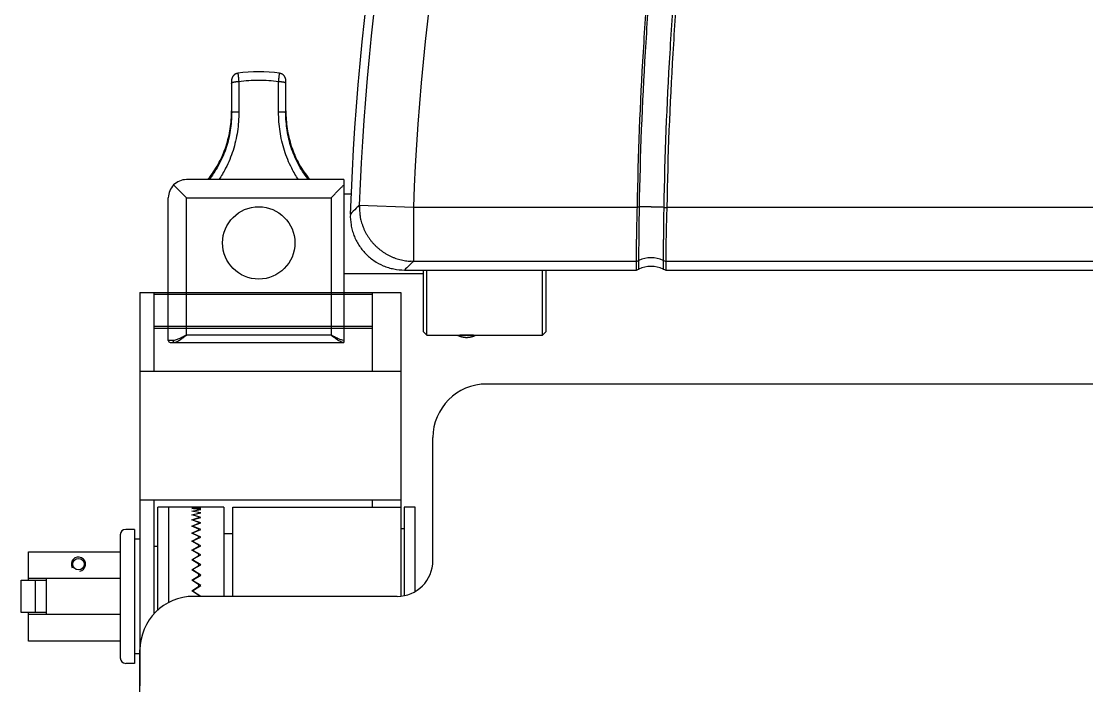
# Model space of a CAD drawing. Extents: x 3485972 to 3601240, y -625657 to -591207.
# Drawn here: x 3498584.4 to 3498978, y -607924.5 to -607679.1 of the extents above; entities that cross this region are included whole.
import ezdxf

# ---------------------------------------------------------------- set-up
doc = ezdxf.new("R2010")
doc.units = 0
doc.header["$LTSCALE"] = 6
doc.header["$MEASUREMENT"] = 0
doc.layers.add('medical equipment', color=171, linetype='CONTINUOUS', lineweight=25)

msp = doc.modelspace()

# ---------------------------------------------------------------- linework, layer by layer
at = {"layer": 'medical equipment'}
for p, q in [((3498664.37, -607698.28), (3498664.25, -607698.3)), ((3498662.08, -607700.92), (3498662.08, -607702)), ((3498662.08, -607702), (3498662.08, -607701.97)), ((3498662.08, -607702), (3498662.08, -607712.8)), ((3498664.75, -607701.45), (3498664.75, -607712.59)), ((3498679.44, -607712.59), (3498679.44, -607701.45)), ((3498682.11, -607700.92), (3498682.11, -607700.81)), ((3498682.11, -607702), (3498682.11, -607700.92)), ((3498682.11, -607702), (3498682.11, -607701.97)), ((3498682.11, -607712.8), (3498682.11, -607702)), ((3498662.08, -607712.8), (3498662.08, -607712.79)), ((3498682.11, -607712.8), (3498682.11, -607712.79)), ((3498703.49, -607737.56), (3498645.38, -607737.56)), ((3498703.49, -607737.56), (3498703.49, -607739.56)), ((3498703.49, -607739.56), (3498703.49, -607796.98)), ((3498706.22, -607742.9), (3498703.49, -607742.9)), ((3498638.7, -607797), (3498638.7, -607744.24)), ((3498645.38, -607744.24), (3498698.81, -607744.24)), ((3498645.38, -607795), (3498645.38, -607744.24)), ((3498698.81, -607744.24), (3498698.81, -607795)), ((3498709.27, -607747), (3498729.27, -607747.74)), ((3498729.27, -607747.74), (3498812.02, -607747.74)), ((3498729.27, -607747.74), (3498729.27, -607767.75)), ((3498812.02, -607747.74), (3498812.02, -607747.65)), ((3498812.78, -607747.64), (3498812.76, -607747.64)), ((3498821.75, -607747.8), (3498821.47, -607747.79)), ((3498822.89, -607747.84), (3498822.85, -607747.84)), ((3498822.89, -607747.74), (3499131.78, -607747.74)), ((3498822.89, -607747.74), (3498822.89, -607747.84)), ((3498725.95, -607770.95), (3498811.65, -607770.95)), ((3498729.27, -607767.75), (3498728.3, -607767.72)), ((3498811.65, -607767.75), (3498729.27, -607767.75)), ((3498732.88, -607770.95), (3498732.88, -607793.66)), ((3498734.21, -607795), (3498734.21, -607770.95)), ((3498776.96, -607795), (3498776.96, -607770.95)), ((3498778.3, -607793.66), (3498778.3, -607770.95)), ((3498822.48, -607770.95), (3499132.19, -607770.95)), ((3499132.18, -607767.75), (3498822.49, -607767.75)), ((3498703.49, -607772.29), (3498732.88, -607772.29)), ((3498628.22, -607779.3), (3498628.22, -607924.5)), ((3498628.22, -607779.3), (3498724.58, -607779.3)), ((3498633.5, -607808.34), (3498633.5, -607779.3)), ((3498714.02, -607779.96), (3498633.5, -607779.96)), ((3498714.02, -607779.3), (3498714.02, -607808.34)), ((3498724.58, -607779.3), (3498724.58, -607891.43)), ((3498714.02, -607791.84), (3498633.5, -607791.84)), ((3498714.02, -607792.5), (3498633.5, -607792.5)), ((3498732.88, -607793.66), (3498734.21, -607795)), ((3498776.96, -607795), (3498778.3, -607793.66)), ((3498640.4, -607797), (3498638.7, -607797)), ((3498639.37, -607797.67), (3498640.9, -607797.67)), ((3498640.4, -607797), (3498640.4, -607797.04)), ((3498640.9, -607797.67), (3498703.29, -607797.67)), ((3498698.81, -607795), (3498645.38, -607795)), ((3498703.29, -607797.67), (3498703.49, -607797.67)), ((3498703.49, -607797.62), (3498703.48, -607797.62)), ((3498703.49, -607796.98), (3498703.49, -607797.62)), ((3498703.49, -607797.62), (3498703.49, -607797.67)), ((3498734.21, -607795), (3498745.57, -607795)), ((3498745.57, -607795.03), (3498748.91, -607795.03)), ((3498745.57, -607795.03), (3498745.67, -607795.08)), ((3498748.91, -607795.03), (3498752.25, -607795.03)), ((3498748.91, -607795.83), (3498749.02, -607795.83)), ((3498752.25, -607795), (3498776.96, -607795)), ((3498628.22, -607808.34), (3498724.58, -607808.34)), ((3499199.78, -607813.07), (3498756.26, -607813.07)), ((3498736.46, -607878.3), (3498736.46, -607832.87)), ((3498628.22, -607855.86), (3498724.58, -607855.86)), ((3498633.5, -607897.84), (3498633.5, -607855.86)), ((3498714.02, -607855.86), (3498714.02, -607858.5)), ((3498634.82, -607896.54), (3498634.82, -607858.5)), ((3498638.78, -607858.5), (3498634.82, -607858.5)), ((3498650, -607858.5), (3498638.78, -607858.5)), ((3498638.78, -607858.5), (3498638.78, -607893.79)), ((3498638.78, -607858.5), (3498638.78, -607893.79)), ((3498647.36, -607858.56), (3498650, -607858.5)), ((3498650, -607858.71), (3498647.36, -607858.56)), ((3498647.36, -607859.04), (3498650, -607858.77)), ((3498650, -607859.4), (3498647.36, -607859.04)), ((3498647.36, -607859.99), (3498650, -607859.52)), ((3498650, -607860.55), (3498647.36, -607859.99)), ((3498647.36, -607861.41), (3498650, -607860.74)), ((3498650, -607862.16), (3498647.36, -607861.41)), ((3498659.24, -607858.5), (3498648.02, -607858.5)), ((3498648.06, -607858.55), (3498650.7, -607858.51)), ((3498648.06, -607858.59), (3498648.06, -607858.55)), ((3498650.7, -607858.79), (3498648.06, -607858.59)), ((3498648.06, -607858.99), (3498650.7, -607858.79)), ((3498648.06, -607859.11), (3498648.06, -607858.99)), ((3498650.7, -607859.45), (3498648.06, -607859.11)), ((3498648.06, -607859.9), (3498650.7, -607859.45)), ((3498648.06, -607860.1), (3498648.06, -607859.9)), ((3498650.7, -607860.69), (3498648.06, -607860.1)), ((3498648.06, -607861.28), (3498650.7, -607860.69)), ((3498648.06, -607861.55), (3498648.06, -607861.28)), ((3498650.7, -607862.32), (3498648.06, -607861.55)), ((3498650, -607858.77), (3498650, -607858.71)), ((3498650, -607858.77), (3498650, -607858.71)), ((3498650, -607859.52), (3498650, -607859.4)), ((3498650, -607859.52), (3498650, -607859.4)), ((3498650, -607860.74), (3498650, -607860.55)), ((3498650, -607860.74), (3498650, -607860.55)), ((3498659.24, -607858.5), (3498659.24, -607891.5)), ((3498662.54, -607891.5), (3498662.54, -607858.5)), ((3498662.54, -607858.5), (3498724.58, -607858.5)), ((3498725.9, -607858.5), (3498725.9, -607891.23)), ((3498729.86, -607858.5), (3498725.9, -607858.5)), ((3498729.86, -607889.73), (3498729.86, -607858.5)), ((3498647.36, -607863.26), (3498650, -607862.4)), ((3498650, -607864.19), (3498647.36, -607863.26)), ((3498647.36, -607865.52), (3498650, -607864.49)), ((3498650, -607866.62), (3498647.36, -607865.52)), ((3498648.05, -607865.32), (3498650.7, -607864.38)), ((3498648.05, -607865.73), (3498648.05, -607865.32)), ((3498648.06, -607863.09), (3498650.7, -607862.32)), ((3498648.06, -607863.43), (3498648.06, -607863.09)), ((3498650.7, -607864.38), (3498648.06, -607863.43)), ((3498650, -607862.4), (3498650, -607862.16)), ((3498650, -607862.4), (3498650, -607862.16)), ((3498650, -607864.49), (3498650, -607864.19)), ((3498650, -607864.49), (3498650, -607864.19)), ((3498620.96, -607868.73), (3498620.96, -607914.27)), ((3498626.24, -607866.75), (3498622.94, -607866.75)), ((3498626.24, -607866.75), (3498626.24, -607916.25)), ((3498647.36, -607868.16), (3498650, -607866.97)), ((3498650, -607869.42), (3498647.36, -607868.16)), ((3498650.69, -607866.84), (3498648.05, -607865.73)), ((3498648.05, -607867.94), (3498650.69, -607866.84)), ((3498648.05, -607868.4), (3498648.05, -607867.94)), ((3498650.69, -607869.65), (3498648.05, -607868.4)), ((3498650, -607866.97), (3498650, -607866.62)), ((3498650, -607866.97), (3498650, -607866.62)), ((3498650, -607869.81), (3498650, -607869.42)), ((3498650, -607869.81), (3498650, -607869.42)), ((3498662.54, -607868.4), (3498659.24, -607868.4)), ((3498724.58, -607866.42), (3498725.9, -607866.42)), ((3498626.24, -607870.38), (3498626.24, -607912.62)), ((3498628.22, -607870.38), (3498626.24, -607870.38)), ((3498633.5, -607873.02), (3498634.82, -607873.02)), ((3498647.36, -607871.15), (3498650, -607869.81)), ((3498650, -607872.54), (3498647.36, -607871.15)), ((3498647.36, -607874.43), (3498650, -607872.97)), ((3498648.04, -607874.15), (3498650.68, -607872.78)), ((3498648.05, -607870.89), (3498650.69, -607869.65)), ((3498648.05, -607871.41), (3498648.05, -607870.89)), ((3498650.68, -607872.78), (3498648.05, -607871.41)), ((3498650, -607872.97), (3498650, -607872.54)), ((3498650, -607872.97), (3498650, -607872.54)), ((3498587.02, -607885.56), (3498587.02, -607875)), ((3498587.02, -607875), (3498620.96, -607875)), ((3498650, -607875.93), (3498647.36, -607874.43)), ((3498647.36, -607877.95), (3498650, -607876.4)), ((3498648.04, -607874.71), (3498648.04, -607874.15)), ((3498650.68, -607876.19), (3498648.04, -607874.71)), ((3498648.04, -607877.66), (3498650.68, -607876.19)), ((3498650, -607876.4), (3498650, -607875.93)), ((3498650, -607876.4), (3498650, -607875.93)), ((3498650, -607879.55), (3498647.36, -607877.95)), ((3498647.36, -607881.68), (3498650, -607880.04)), ((3498648.03, -607881.37), (3498650.68, -607879.82)), ((3498648.03, -607882), (3498648.03, -607881.37)), ((3498648.04, -607878.26), (3498648.04, -607877.66)), ((3498650.68, -607879.82), (3498648.04, -607878.26)), ((3498650, -607880.04), (3498650, -607879.55)), ((3498650, -607880.04), (3498650, -607879.55)), ((3498620.96, -607884.9), (3498587.02, -607884.9)), ((3498593.62, -607884.9), (3498593.62, -607898.1)), ((3498650, -607883.34), (3498647.36, -607881.68)), ((3498647.36, -607885.55), (3498650, -607883.86)), ((3498650.67, -607883.62), (3498648.03, -607882)), ((3498648.03, -607885.23), (3498650.67, -607883.62)), ((3498648.03, -607885.88), (3498648.03, -607885.23)), ((3498650, -607883.86), (3498650, -607883.34)), ((3498650, -607883.86), (3498650, -607883.34)), ((3498584.38, -607897.44), (3498584.38, -607885.56)), ((3498584.38, -607885.56), (3498593.62, -607885.56)), ((3498589.66, -607897.44), (3498589.66, -607885.56)), ((3498650, -607887.26), (3498647.36, -607885.55)), ((3498647.36, -607889.51), (3498650, -607887.78)), ((3498648.02, -607889.18), (3498650.67, -607887.53)), ((3498648.02, -607889.84), (3498648.02, -607889.18)), ((3498650.67, -607887.53), (3498648.03, -607885.88)), ((3498650, -607887.78), (3498650, -607887.26)), ((3498650, -607887.78), (3498650, -607887.26)), ((3498650, -607891.23), (3498647.36, -607889.51)), ((3498650.66, -607891.51), (3498648.02, -607889.84)), ((3498723.26, -607891.5), (3498648.02, -607891.5)), ((3498650, -607891.5), (3498650, -607891.23)), ((3498593.62, -607897.44), (3498584.38, -607897.44)), ((3498587.02, -607908), (3498587.02, -607897.44)), ((3498587.02, -607898.1), (3498620.96, -607898.1)), ((3498620.96, -607908), (3498587.02, -607908)), ((3498626.24, -607912.62), (3498628.22, -607912.62)), ((3498628.22, -608234.7), (3498628.22, -607911.3)), ((3498626.24, -607916.25), (3498622.94, -607916.25))]:
    msp.add_line(p, q, dxfattribs=at)
for centre, radius in [((3498672.1, -607760.94), 13.36), ((3498605.5, -607879.62), 2.14)]:
    msp.add_circle(centre, radius, dxfattribs=at)
for centre, radius, start, end in [((3499640.52, -607781.32), 935.09, 162.48462, 178.09787), ((3499640.52, -607781.32), 931.88, 162.48462, 177.88966), ((3499640.52, -607781.32), 911.87, 162.48462, 177.88966), ((3498664.43, -607700.81), 2.34, 167.5757, 170.9775), ((3498667.84, -607701.87), 5.9, 163.6202, 164.7023), ((3498664.82, -607700.97), 2.76, 161.2076, 163.7761), ((3498664.41, -607700.78), 2.3, 159.0748, 162.3573), ((3498664.71, -607700.9), 2.63, 156.1377, 158.9766), ((3498664.88, -607700.99), 2.82, 153.2107, 155.8394), ((3498664.76, -607700.93), 2.68, 150.3766, 153.1762), ((3498664.72, -607700.9), 2.63, 147.6712, 150.545), ((3498664.75, -607700.93), 2.68, 144.7611, 147.5968), ((3498664.77, -607700.94), 2.7, 141.9588, 144.7778), ((3498664.76, -607700.93), 2.69, 139.0549, 141.8878), ((3498664.76, -607700.93), 2.68, 136.2718, 139.1075), ((3498664.76, -607700.94), 2.69, 133.3678, 136.1909), ((3498664.77, -607700.94), 2.7, 130.5871, 133.4008), ((3498664.77, -607700.95), 2.7, 127.703, 130.5004), ((3498664.77, -607700.95), 2.7, 124.9475, 127.7328), ((3498664.77, -607700.95), 2.71, 122.0948, 124.8557), ((3498664.77, -607700.95), 2.71, 119.3741, 122.1162), ((3498664.77, -607700.97), 2.72, 116.5673, 119.2741), ((3498664.77, -607700.96), 2.71, 113.8948, 116.5842), ((3498664.76, -607700.96), 2.71, 111.1403, 113.8035), ((3498664.77, -607700.97), 2.72, 108.5258, 111.147), ((3498664.78, -607701.03), 2.78, 105.8544, 108.3871), ((3498664.76, -607700.96), 2.71, 103.3019, 105.867), ((3498664.73, -607700.81), 2.55, 100.6473, 103.3244), ((3498678.81, -607703.53), 5.35, 76.1378, 79.0448), ((3498679.66, -607700.39), 2.1, 72.6493, 78.3676), ((3498679.6, -607700.63), 2.34, 69.4193, 72.8208), ((3498678.07, -607703.85), 5.9, 65.4653, 66.5473), ((3498679.38, -607700.99), 2.76, 63.0521, 65.6205), ((3498679.63, -607700.61), 2.3, 60.9192, 64.2015), ((3498679.47, -607700.89), 2.63, 57.9826, 60.8215), ((3498679.35, -607701.05), 2.82, 55.0559, 57.6845), ((3498679.43, -607700.93), 2.68, 52.2211, 55.0207), ((3498679.47, -607700.9), 2.63, 49.5163, 52.3902), ((3498679.44, -607700.93), 2.68, 46.6062, 49.442), ((3498679.43, -607700.94), 2.7, 43.8042, 46.6234), ((3498679.43, -607700.93), 2.69, 40.8994, 43.7324), ((3498679.43, -607700.93), 2.68, 38.1168, 40.9527), ((3498679.43, -607700.94), 2.69, 35.2121, 38.0355), ((3498679.42, -607700.94), 2.7, 32.4318, 35.2457), ((3498679.42, -607700.94), 2.7, 29.5471, 32.3448), ((3498679.42, -607700.94), 2.7, 26.7913, 29.577), ((3498679.41, -607700.94), 2.71, 23.9377, 26.699), ((3498679.41, -607700.94), 2.71, 21.2174, 23.9599), ((3498679.4, -607700.94), 2.72, 18.4101, 21.1173), ((3498679.41, -607700.94), 2.71, 15.737, 18.4269), ((3498679.41, -607700.93), 2.71, 12.9821, 15.6457), ((3498679.4, -607700.93), 2.72, 10.3675, 12.9891), ((3498667.42, -607701.18), 5.35, 174.2947, 177.2021), ((3498662.19, -607702), 0.114, 153.4593, 167.575), ((3498662.22, -607702.01), 0.148, 143.1565, 155.2867), ((3498664.19, -607700.78), 2.1, 170.8057, 176.5246), ((3498662.27, -607702.04), 0.202, 135.1115, 145.1369), ((3498662.33, -607702.08), 0.274, 128.0931, 136.5528), ((3498662.41, -607702.17), 0.389, 122.9507, 129.7263), ((3498662.5, -607702.29), 0.55, 118.6101, 124.0588), ((3498662.62, -607702.48), 0.768, 115.2388, 119.6083), ((3498662.74, -607702.72), 1.04, 112.2417, 115.8571), ((3498662.89, -607703.03), 1.38, 109.8462, 112.836), ((3498663.03, -607703.4), 1.78, 107.6707, 110.2085), ((3498663.19, -607703.86), 2.26, 105.8786, 108.0378), ((3498663.35, -607704.37), 2.8, 104.2162, 106.0956), ((3498663.52, -607704.96), 3.41, 102.811, 104.4533), ((3498663.67, -607705.6), 4.07, 101.4843, 102.9465), ((3498663.83, -607706.31), 4.8, 100.3477, 101.6505), ((3498663.97, -607707.06), 5.56, 99.2605, 100.4348), ((3498664.11, -607707.8), 6.31, 98.2885, 99.3639), ((3498664.21, -607708.48), 7, 97.3396, 98.3431), ((3498664.35, -607709.39), 7.92, 96.5512, 97.4576), ((3498664.49, -607710.58), 9.11, 95.7915, 96.5922), ((3498664.5, -607710.72), 9.26, 94.9424, 95.7561), ((3498664.46, -607710.26), 8.8, 94.0746, 94.9601), ((3498664.69, -607712.57), 11.12, 93.7275, 94.3914), ((3498665.53, -607725.22), 23.8, 93.4967, 93.779), ((3498664.59, -607711.72), 10.27, 92.0122, 92.8428), ((3498664.58, -607711.21), 9.76, 90.7589, 92.0845), ((3498665.02, -607726.9), 25.45, 90.6183, 91.2795), ((3498679.17, -607726.9), 25.45, 88.7214, 89.3826), ((3498679.61, -607711.21), 9.76, 87.916, 89.2415), ((3498679.6, -607711.72), 10.27, 87.158, 87.9884), ((3498678.66, -607725.23), 23.8, 86.2214, 86.5037), ((3498679.51, -607712.57), 11.12, 85.6097, 86.2735), ((3498679.73, -607710.26), 8.8, 85.0409, 85.9263), ((3498679.69, -607710.72), 9.26, 84.2446, 85.0582), ((3498679.7, -607710.58), 9.12, 83.4086, 84.2092), ((3498679.85, -607709.4), 7.93, 82.5439, 83.4502), ((3498679.98, -607708.49), 7.01, 81.6574, 82.6607), ((3498680.09, -607707.8), 6.31, 80.6379, 81.7133), ((3498680.22, -607707.07), 5.57, 79.5659, 80.7401), ((3498680.36, -607706.31), 4.8, 78.351, 79.6537), ((3498680.52, -607705.6), 4.07, 77.0554, 78.5175), ((3498680.68, -607704.96), 3.41, 75.5487, 77.1907), ((3498680.84, -607704.37), 2.8, 73.9059, 75.785), ((3498681, -607703.86), 2.26, 71.9641, 74.1231), ((3498681.16, -607703.4), 1.78, 69.7946, 72.332), ((3498681.31, -607703.03), 1.38, 67.1677, 70.1571), ((3498681.45, -607702.72), 1.04, 64.1459, 67.7608), ((3498681.57, -607702.48), 0.768, 60.3945, 64.7634), ((3498681.69, -607702.29), 0.55, 55.9469, 61.3948), ((3498681.79, -607702.17), 0.389, 50.28, 57.0547), ((3498681.86, -607702.08), 0.274, 43.4527, 51.9114), ((3498681.92, -607702.04), 0.202, 34.8687, 44.8934), ((3498679.34, -607700.94), 2.78, 7.6957, 10.2288), ((3498679.41, -607700.93), 2.71, 5.1418, 7.7074), ((3498681.97, -607702.01), 0.148, 24.7218, 36.8518), ((3498679.56, -607700.92), 2.55, 2.4878, 5.1654), ((3498682, -607702), 0.114, 12.4323, 26.5488), ((3498662.1, -607712.8), 0.0236, 120.2844, 154.3946), ((3498662.13, -607712.82), 0.0567, 113.1527, 132.4658), ((3498662.17, -607712.89), 0.137, 109.4681, 119.8993), ((3498662.23, -607713.02), 0.278, 106.002, 112.5471), ((3498662.32, -607713.25), 0.519, 103.6486, 107.8977), ((3498662.42, -607713.59), 0.879, 101.6632, 104.6529), ((3498662.54, -607714.09), 1.39, 100.1767, 102.3588), ((3498662.67, -607714.73), 2.05, 98.8761, 100.5717), ((3498662.82, -607715.57), 2.9, 97.8637, 99.2015), ((3498662.97, -607716.58), 3.92, 96.9571, 98.0558), ((3498663.13, -607717.81), 5.16, 96.2222, 97.1333), ((3498663.3, -607719.2), 6.56, 95.5495, 96.3277), ((3498663.47, -607720.8), 8.17, 94.985, 95.6546), ((3498663.63, -607722.52), 9.9, 94.4578, 95.0472), ((3498663.79, -607724.44), 11.83, 94.0082, 94.5283), ((3498663.95, -607726.48), 13.87, 93.5807, 94.0461), ((3498664.08, -607728.48), 15.87, 93.2002, 93.6238), ((3498664.19, -607730.34), 17.73, 92.8308, 93.224), ((3498664.33, -607732.78), 20.18, 92.5242, 92.8779), ((3498664.48, -607735.92), 23.32, 92.2297, 92.5411), ((3498664.49, -607736.38), 23.78, 91.902, 92.2176), ((3498664.46, -607735.28), 22.68, 91.5661, 91.9086), ((3498664.68, -607741.33), 28.74, 91.4333, 91.6896), ((3498665.53, -607774.19), 61.61, 91.3441, 91.453), ((3498664.59, -607739.22), 26.62, 90.7727, 91.0928), ((3498664.58, -607737.95), 25.36, 90.2912, 90.801), ((3498665.02, -607778.82), 66.22, 90.2374, 90.4915), ((3498679.17, -607778.82), 66.23, 89.5086, 89.7626), ((3498679.61, -607737.96), 25.36, 89.199, 89.7088), ((3498679.6, -607739.22), 26.62, 88.9073, 89.2273), ((3498678.67, -607774.2), 61.62, 88.5471, 88.656), ((3498679.51, -607741.33), 28.74, 88.3105, 88.5667), ((3498679.74, -607735.28), 22.69, 88.0915, 88.434), ((3498679.7, -607736.38), 23.78, 87.7826, 88.0981), ((3498679.72, -607735.92), 23.32, 87.459, 87.7704), ((3498679.86, -607732.78), 20.19, 87.1223, 87.4759), ((3498680, -607730.34), 17.73, 86.7762, 87.1694), ((3498680.11, -607728.48), 15.87, 86.3764, 86.7999), ((3498680.25, -607726.48), 13.87, 85.9542, 86.4195), ((3498680.4, -607724.44), 11.83, 85.472, 85.9921), ((3498680.56, -607722.52), 9.9, 84.9531, 85.5425), ((3498680.72, -607720.81), 8.17, 84.3458, 85.0154), ((3498680.89, -607719.2), 6.56, 83.6727, 84.4508), ((3498681.06, -607717.82), 5.17, 82.8673, 83.7782), ((3498681.22, -607716.58), 3.92, 81.9448, 83.0434), ((3498681.38, -607715.58), 2.9, 80.7994, 82.137), ((3498681.52, -607714.73), 2.05, 79.4295, 81.1248), ((3498681.65, -607714.09), 1.39, 77.6422, 79.824), ((3498681.77, -607713.59), 0.879, 75.349, 78.338), ((3498681.87, -607713.25), 0.52, 72.105, 76.353), ((3498681.96, -607713.02), 0.278, 67.457, 74.0003), ((3498682.02, -607712.89), 0.137, 60.1049, 70.5328), ((3498682.06, -607712.82), 0.0567, 47.5461, 66.8529), ((3498682.09, -607712.8), 0.0236, 25.616, 59.7214), ((3498645.38, -607744.24), 6.68, 134.9519, 180), ((3498645.38, -607744.24), 6.68, 90, 134.9519), ((3498749, -607746.22), 39.73, 181.1225, 184.3624), ((3498725.14, -607748.72), 15.77, 181.9203, 188.227), ((3498726.97, -607748.51), 17.61, 188.05, 191.8254), ((3498812.09, -607527.44), 220.21, 269.9819, 269.9973), ((3498812.1, -607665.97), 81.68, 269.9842, 270.0158), ((3498812.1, -607657.15), 90.49, 270.0144, 270.0329), ((3498811.89, -607458.3), 289.35, 270.0519, 270.0564), ((3498812.07, -607638.41), 109.23, 270.0547, 270.0678), ((3498812.11, -607659.75), 87.89, 270.0604, 270.0778), ((3498812.09, -607645.79), 101.86, 270.0784, 270.0929), ((3498812.07, -607637.52), 110.12, 270.0956, 270.1089), ((3498812.09, -607644.62), 103.02, 270.1066, 270.1209), ((3498812.09, -607647.66), 99.99, 270.1211, 270.1358), ((3498812.09, -607646.23), 101.42, 270.1366, 270.1511), ((3498812.09, -607646.03), 101.62, 270.1522, 270.1666), ((3498812.09, -607647.04), 100.61, 270.1644, 270.1789), ((3498812.09, -607647.76), 99.88, 270.1797, 270.1942), ((3498812.09, -607648.08), 99.57, 270.1952, 270.2098), ((3498812.09, -607648.53), 99.11, 270.2107, 270.2253), ((3498812.1, -607649.08), 98.56, 270.2233, 270.238), ((3498812.1, -607649.63), 98.01, 270.239, 270.2537), ((3498812.11, -607650.12), 97.53, 270.2517, 270.2664), ((3498812.1, -607650.59), 97.06, 270.2704, 270.2852), ((3498812.11, -607651.14), 96.5, 270.2803, 270.2951), ((3498812.11, -607651.68), 95.97, 270.2993, 270.3142), ((3498812.11, -607652.19), 95.46, 270.3122, 270.3271), ((3498812.11, -607652.71), 94.94, 270.3283, 270.3433), ((3498812.12, -607653.16), 94.49, 270.3413, 270.3564), ((3498812.12, -607653.81), 93.84, 270.3577, 270.3728), ((3498812.13, -607654.44), 93.21, 270.3738, 270.3889), ((3498814.43, -608082.4), 334.76, 90.1734, 90.2815), ((3498814.01, -607880.61), 132.97, 90.0447, 90.2551), ((3498814.03, -607904.06), 156.42, 89.9279, 90.0471), ((3498812.75, -608213.49), 465.85, 89.7861, 89.8181), ((3498813.78, -607942.99), 195.35, 89.7058, 89.7908), ((3498814.05, -607910.66), 163.02, 89.6366, 89.7457), ((3498813.85, -607939.83), 192.19, 89.5402, 89.6316), ((3498813.66, -607958.5), 210.86, 89.4453, 89.5281), ((3498813.74, -607948.83), 201.19, 89.3552, 89.4431), ((3498813.79, -607946.27), 198.63, 89.2706, 89.3603), ((3498813.72, -607951.19), 203.55, 89.18, 89.2679), ((3498813.68, -607953.61), 205.97, 89.0928, 89.1798), ((3498813.68, -607952.97), 205.33, 89.0032, 89.0906), ((3498813.7, -607952.43), 204.79, 88.917, 89.0047), ((3498813.7, -607952.19), 204.55, 88.8274, 88.9151), ((3498813.72, -607951.1), 203.46, 88.7408, 88.8288), ((3498813.75, -607949.46), 201.83, 88.6504, 88.7388), ((3498813.82, -607947.16), 199.52, 88.5636, 88.6525), ((3498813.87, -607944.66), 197.02, 88.4723, 88.5618), ((3498813.96, -607941.46), 193.82, 88.3841, 88.4744), ((3498814.05, -607938.18), 190.54, 88.2914, 88.3824), ((3498814.19, -607933.91), 186.27, 88.2015, 88.2937), ((3498814.32, -607929.43), 181.78, 88.107, 88.2004), ((3498814.48, -607924.99), 177.34, 88.0148, 88.1094), ((3498814.6, -607921.37), 173.72, 87.9179, 88.0132), ((3498814.87, -607914.25), 166.59, 87.8233, 87.9212), ((3498815.21, -607905.23), 157.57, 87.7224, 87.8242), ((3498830.22, -607541.54), 206.44, 267.6482, 267.6712), ((3498825.03, -607669.78), 78.08, 267.6538, 267.7005), ((3498825.45, -607659.44), 88.43, 267.6959, 267.7228), ((3498832.99, -607466.34), 281.68, 267.7521, 267.7588), ((3498826.22, -607639.35), 108.54, 267.7551, 267.7741), ((3498825.46, -607659.32), 88.56, 267.7642, 267.789), ((3498826.04, -607644.06), 103.83, 267.7923, 267.8131), ((3498826.41, -607634.4), 113.49, 267.8142, 267.833), ((3498826.18, -607640.55), 107.34, 267.8322, 267.8522), ((3498826.11, -607642.42), 105.47, 267.8525, 267.8731), ((3498826.21, -607639.78), 108.11, 267.8732, 267.8933), ((3498826.26, -607638.23), 109.66, 267.8952, 267.915), ((3498826.27, -607638.19), 109.7, 267.9132, 267.933), ((3498826.28, -607637.73), 110.17, 267.9351, 267.9549), ((3498826.31, -607636.88), 111.02, 267.9542, 267.9739), ((3498826.34, -607636.15), 111.75, 267.9725, 267.9921), ((3498826.35, -607635.55), 112.34, 267.9953, 268.0149), ((3498826.38, -607634.93), 112.96, 268.0115, 268.031), ((3498826.4, -607634.31), 113.58, 268.0335, 268.0529), ((3498826.42, -607633.63), 114.26, 268.0521, 268.0715), ((3498826.44, -607633.04), 114.85, 268.0739, 268.0933), ((3498826.46, -607632.46), 115.44, 268.0911, 268.1103), ((3498826.48, -607631.86), 116.03, 268.1108, 268.13), ((3498826.5, -607631.25), 116.64, 268.1304, 268.1495), ((3498826.52, -607630.72), 117.17, 268.1493, 268.1684), ((3498826.54, -607630.14), 117.75, 268.1682, 268.1872), ((3498826.55, -607629.48), 118.42, 268.1895, 268.2084), ((3498750.57, -607741.22), 42.26, 194.9384, 196.2103), ((3498729.79, -607747.33), 20.61, 196.0357, 198.9309), ((3498726.84, -607748.74), 17.36, 197.6741, 201.3465), ((3498729.05, -607747.84), 19.75, 201.4509, 204.6515), ((3498730.26, -607747.16), 21.14, 204.9644, 207.9433), ((3498729.37, -607747.62), 20.13, 207.9799, 211.1491), ((3498729.12, -607747.84), 19.8, 210.9604, 214.2117), ((3498729.36, -607747.64), 20.11, 214.2937, 217.5073), ((3498729.49, -607747.56), 20.27, 217.4843, 220.6811), ((3498729.43, -607747.57), 20.21, 220.7622, 223.9737), ((3498729.44, -607747.59), 20.2, 223.9142, 227.1279), ((3498729.46, -607747.52), 20.27, 227.2225, 230.4195), ((3498729.48, -607747.51), 20.29, 230.3834, 233.5676), ((3498729.48, -607747.45), 20.34, 233.6705, 236.8311), ((3498729.48, -607747.47), 20.33, 236.8011, 239.9445), ((3498729.48, -607747.4), 20.39, 240.0545, 243.163), ((3498729.48, -607747.41), 20.37, 243.1441, 246.2265), ((3498729.48, -607747.3), 20.48, 246.3471, 249.3795), ((3498729.46, -607747.38), 20.39, 249.3684, 252.3768), ((3498729.41, -607747.39), 20.36, 252.4856, 255.4566), ((3498729.43, -607747.3), 20.47, 255.4572, 258.371), ((3498817.07, -607777.1), 10.69, 65.188, 114.8113), ((3498729.48, -607746.74), 21.02, 258.5446, 261.3359), ((3498729.38, -607747.43), 20.33, 261.3298, 264.1659), ((3498729.25, -607748.88), 18.87, 264.1138, 267.1086), ((3498809.78, -607761.34), 6.68, 286.2598, 294.8113), ((3498809.78, -607764.54), 6.68, 286.2602, 294.8116), ((3498817.07, -607780.31), 10.69, 65.1884, 114.8116), ((3498824.35, -607764.54), 6.68, 245.1884, 253.7398), ((3498824.36, -607761.34), 6.68, 245.188, 253.7394), ((3498639.37, -607797), 0.668, 180, 270), ((3498641.25, -607797.01), 0.846, 182.0064, 184.1939), ((3498641.3, -607797), 0.904, 184.1664, 186.2477), ((3498641.33, -607797), 0.927, 186.2529, 188.3117), ((3498641.29, -607797), 0.893, 188.454, 190.6133), ((3498641.28, -607797), 0.876, 190.6341, 192.8544), ((3498641.26, -607797.01), 0.861, 192.9638, 195.2359), ((3498641.25, -607797.01), 0.846, 195.2601, 197.5818), ((3498641.22, -607797.02), 0.821, 197.7157, 200.1116), ((3498641.2, -607797.02), 0.798, 200.1432, 202.6047), ((3498641.17, -607797.03), 0.77, 202.7484, 205.2876), ((3498641.15, -607797.04), 0.744, 205.3243, 207.9378), ((3498641.12, -607797.06), 0.714, 208.0954, 210.7934), ((3498641.1, -607797.07), 0.684, 210.8384, 213.6231), ((3498641.07, -607797.09), 0.652, 213.7936, 216.6728), ((3498641.05, -607797.1), 0.623, 216.7082, 219.6761), ((3498641.02, -607797.12), 0.596, 219.8515, 222.898), ((3498641, -607797.14), 0.563, 222.9781, 226.1435), ((3498640.97, -607797.17), 0.528, 226.3367, 229.6454), ((3498640.96, -607797.18), 0.511, 229.5517, 232.8868), ((3498640.96, -607797.18), 0.513, 233.0304, 236.2609), ((3498640.93, -607797.22), 0.458, 236.7278, 240.3095), ((3498640.89, -607797.28), 0.384, 240.5538, 244.8024), ((3498640.92, -607797.24), 0.439, 243.382, 246.8309), ((3498641.1, -607796.83), 0.886, 246.6642, 248.1916), ((3498640.88, -607797.31), 0.354, 252.186, 256.8361), ((3498640.87, -607797.36), 0.303, 256.7629, 264.812), ((3498640.95, -607796.92), 0.748, 261.7208, 265.9351), ((3498703.28, -607796.91), 0.759, 271.0773, 272.1535), ((3498703.3, -607797.38), 0.289, 271.296, 273.4641), ((3498703.3, -607797.35), 0.324, 273.3904, 274.6591), ((3498703.29, -607797.28), 0.39, 276.0809, 277.0012), ((3498703.23, -607796.73), 0.943, 275.7961, 276.1389), ((3498703.29, -607797.3), 0.371, 277.7954, 278.8107), ((3498703.3, -607797.35), 0.32, 276.5582, 277.7549), ((3498703.29, -607797.27), 0.403, 278.9354, 279.8626), ((3498703.29, -607797.3), 0.375, 280.8062, 281.8238), ((3498703.29, -607797.29), 0.381, 279.8788, 280.8697), ((3498703.29, -607797.29), 0.383, 281.8543, 282.855), ((3498703.29, -607797.28), 0.388, 283.8668, 284.8658), ((3498703.29, -607797.28), 0.388, 282.8518, 283.8442), ((3498703.29, -607797.28), 0.39, 284.8499, 285.8499), ((3498703.29, -607797.28), 0.396, 286.8591, 287.8554), ((3498703.29, -607797.28), 0.393, 285.8742, 286.873), ((3498703.29, -607797.27), 0.399, 287.8818, 288.8783), ((3498703.28, -607797.27), 0.405, 289.8865, 290.8795), ((3498703.29, -607797.27), 0.402, 288.8657, 289.8598), ((3498703.28, -607797.26), 0.409, 290.8681, 291.8579), ((3498703.28, -607797.26), 0.417, 292.8583, 293.8429), ((3498703.28, -607797.26), 0.412, 291.8847, 292.8732), ((3498703.28, -607797.25), 0.42, 293.8743, 294.8558), ((3498703.28, -607797.25), 0.427, 295.8484, 296.8271), ((3498703.28, -607797.25), 0.424, 294.8459, 295.8242), ((3498703.27, -607797.24), 0.434, 296.8157, 297.7856), ((3498703.27, -607797.23), 0.444, 297.8225, 298.7759), ((3498749.05, -607787.84), 7.98, 244.9468, 245.7681), ((3498749.07, -607787.8), 8.03, 245.7865, 246.6045), ((3498749.08, -607787.78), 8.05, 246.5921, 247.4088), ((3498749.07, -607787.79), 8.04, 247.432, 248.251), ((3498749.07, -607787.79), 8.04, 248.2391, 249.0591), ((3498749.07, -607787.78), 8.05, 249.0805, 249.9009), ((3498749.08, -607787.78), 8.05, 249.8888, 250.7094), ((3498749.07, -607787.78), 8.05, 250.7311, 251.5524), ((3498749.08, -607787.77), 8.06, 251.54, 252.3615), ((3498749.07, -607787.77), 8.06, 252.383, 253.205), ((3498749.08, -607787.77), 8.06, 253.1921, 254.0139), ((3498749.08, -607787.76), 8.07, 254.0351, 254.8567), ((3498749.08, -607787.76), 8.07, 254.8452, 255.6673), ((3498749.07, -607787.77), 8.06, 255.6885, 256.512), ((3498749.08, -607787.75), 8.08, 256.4956, 257.3169), ((3498749.09, -607787.7), 8.13, 257.3369, 258.153), ((3498749.07, -607787.76), 8.07, 258.1519, 258.9746), ((3498749.04, -607787.9), 7.93, 258.9977, 259.8363), ((3498749.09, -607787.71), 8.13, 259.7843, 260.599), ((3498749.17, -607787.19), 8.65, 260.6114, 261.3724), ((3498749.05, -607787.85), 7.97, 261.4827, 262.3206), ((3498748.9, -607788.96), 6.86, 262.3552, 263.3507), ((3498749.14, -607787.37), 8.46, 262.9718, 263.7295), ((3498750.62, -607774.12), 21.8, 263.6825, 263.9485), ((3498748.94, -607788.83), 6.99, 264.9197, 265.9816), ((3498748.89, -607789.56), 6.27, 265.9141, 267.7367), ((3498749.52, -607779.12), 16.72, 267.0102, 267.9042), ((3498748.74, -607787.73), 8.1, 271.9931, 272.8068), ((3498748.74, -607787.7), 8.14, 272.8253, 273.6361), ((3498748.74, -607787.68), 8.15, 273.6247, 274.4348), ((3498748.73, -607787.7), 8.13, 274.458, 275.2709), ((3498748.74, -607787.71), 8.12, 275.2597, 276.0741), ((3498748.73, -607787.71), 8.12, 276.0958, 276.9111), ((3498748.74, -607787.71), 8.12, 276.8996, 277.7156), ((3498748.73, -607787.72), 8.11, 277.7376, 278.5547), ((3498748.74, -607787.72), 8.11, 278.5431, 279.3611), ((3498748.73, -607787.73), 8.1, 279.383, 280.202), ((3498748.74, -607787.73), 8.1, 280.1897, 281.0091), ((3498748.73, -607787.73), 8.1, 281.0307, 281.8504), ((3498748.74, -607787.74), 8.09, 281.8392, 282.66), ((3498748.74, -607787.76), 8.07, 282.6819, 283.5045), ((3498748.74, -607787.75), 8.08, 283.4887, 284.3097), ((3498748.72, -607787.71), 8.12, 284.3302, 285.1465), ((3498748.74, -607787.77), 8.06, 285.1461, 285.9696), ((3498748.78, -607787.92), 7.91, 285.9933, 286.8332), ((3498748.73, -607787.74), 8.1, 286.7814, 287.598), ((3498748.58, -607787.25), 8.6, 287.6113, 288.3745), ((3498748.77, -607787.9), 7.93, 288.4856, 289.3264), ((3498749.14, -607788.95), 6.82, 289.362, 290.3618), ((3498748.64, -607787.45), 8.4, 289.9814, 290.7429), ((3498743.98, -607775.08), 21.61, 290.696, 290.9635), ((3498749.12, -607788.84), 6.93, 291.9414, 293.0095), ((3498749.41, -607789.51), 6.2, 292.9429, 294.7784), ((3498745.28, -607780.06), 16.51, 294.0472, 294.9484), ((3498756.26, -607832.87), 19.8, 90, 180), ((3498622.94, -607868.73), 1.98, 90, 180), ((3498605.5, -607879.62), 2.64, 280, 210), ((3498723.26, -607878.3), 13.2, 270, 0), ((3498648.02, -607911.3), 19.8, 90, 180), ((3498622.94, -607914.27), 1.98, 180, 270)]:
    msp.add_arc(centre, radius, start, end, dxfattribs=at)
for points, knots in [([(3498812.02, -607747.65), (3498812.35, -607728.52), (3498813.1, -607709.41), (3498814.81, -607681.02), (3498815.46, -607671.73), (3498817.32, -607648.83), (3498818.63, -607635.23), (3498821.64, -607608.44), (3498823.31, -607595.24), (3498825.19, -607582.07)], [0, 0, 0, 0, 0.345239, 0.345239, 0.51333, 0.51333, 0.759923, 0.759923, 1, 1, 1, 1]), ([(3498812.78, -607747.64), (3498813.11, -607728.53), (3498813.86, -607709.43), (3498815.57, -607681.05), (3498816.22, -607671.77), (3498818.08, -607648.88), (3498819.39, -607635.29), (3498822.39, -607608.51), (3498824.07, -607595.33), (3498825.94, -607582.17)], [0, 0, 0, 0, 0.345239, 0.345239, 0.51333, 0.51333, 0.759923, 0.759923, 1, 1, 1, 1]), ([(3498834.82, -607583.43), (3498832.96, -607596.5), (3498831.3, -607609.6), (3498828.32, -607636.2), (3498827.01, -607649.7), (3498825.17, -607672.43), (3498824.51, -607681.66), (3498822.82, -607709.84), (3498822.08, -607728.81), (3498821.75, -607747.8)], [0, 0, 0, 0, 0.240077, 0.240077, 0.48667, 0.48667, 0.654761, 0.654761, 1, 1, 1, 1]), ([(3498835.95, -607583.61), (3498834.09, -607596.67), (3498832.43, -607609.76), (3498829.45, -607636.34), (3498828.15, -607649.83), (3498826.3, -607672.54), (3498825.65, -607681.75), (3498823.96, -607709.88), (3498823.22, -607728.8), (3498822.89, -607747.74)], [0, 0, 0, 0, 0.2400767, 0.2400767, 0.4866704, 0.4866704, 0.6547605, 0.6547605, 0.9993861, 0.9993861, 0.9993861, 0.9993861]), ([(3498664.37, -607698.28), (3498664.37, -607698.28), (3498664.39, -607698.31), (3498664.46, -607698.76), (3498664.6, -607700), (3498664.7, -607701), (3498664.75, -607701.45)], [2.1583131, 2.1583131, 2.1583131, 2.1583131, 2.2166379, 2.5042996, 2.7872714, 3, 3, 3, 3]), ([(3498679.44, -607701.45), (3498679.49, -607701), (3498679.6, -607699.97), (3498679.72, -607698.85), (3498679.8, -607698.35), (3498679.82, -607698.28), (3498679.82, -607698.28)], [2, 2, 2, 2, 2.2166781, 2.5040998, 2.7168897, 2.8417486, 2.8417486, 2.8417486, 2.8417486]), ([(3498679.44, -607701.45), (3498677.01, -607701.08), (3498672.1, -607700.7), (3498667.18, -607701.08), (3498664.75, -607701.45)], [2.415676, 2.415676, 2.415676, 2.415676, 3.544913, 4.674176, 4.674176, 4.674176, 4.674176]), ([(3498662.08, -607712.17), (3498662.08, -607712.22), (3498662.08, -607712.67), (3498662.03, -607715.09), (3498661.16, -607724.25), (3498657.46, -607732.47), (3498653.2, -607737.56)], [0, 0, 0, 0, 0.0056478, 0.04681, 0.2576476, 0.9736134, 0.9736134, 0.9736134, 0.9736134]), ([(3498653.23, -607737.56), (3498653.5, -607737.24), (3498653.75, -607736.92), (3498655.32, -607734.9), (3498657.67, -607731.25), (3498660.23, -607725.2), (3498661.75, -607718.77), (3498662.08, -607714.36), (3498662.08, -607712.17)], [2.197951, 2.197951, 2.197951, 2.197951, 2.507098, 2.507098, 4.125839, 5.747897, 7.371476, 8.994195, 8.994195, 8.994195, 8.994195]), ([(3498682.11, -607712.17), (3498682.11, -607714.36), (3498682.44, -607718.77), (3498683.97, -607725.2), (3498686.52, -607731.25), (3498688.87, -607734.9), (3498690.44, -607736.92), (3498690.7, -607737.24), (3498690.96, -607737.56)], [2, 2, 2, 2, 3.622718, 5.246297, 6.868355, 8.487097, 8.487097, 8.796243, 8.796243, 8.796243, 8.796243]), ([(3498690.99, -607737.56), (3498690.44, -607736.89), (3498687.02, -607732.5), (3498683.11, -607724.05), (3498682.11, -607715.69), (3498682.11, -607712.17)], [0.0263319, 0.0263319, 0.0263319, 0.0263319, 0.1194332, 0.6264105, 1, 1, 1, 1]), ([(3498662.08, -607712.8), (3498662.08, -607714.99), (3498661.75, -607719.37), (3498660.23, -607725.79), (3498657.68, -607731.84), (3498655.33, -607735.49), (3498653.91, -607737.32), (3498653.82, -607737.44), (3498653.72, -607737.56)], [2, 2, 2, 2, 3.649433, 5.302143, 6.958648, 8.619089, 8.619089, 8.736436, 8.736436, 8.736436, 8.736436]), ([(3498664.75, -607712.59), (3498664.75, -607714.98), (3498664.4, -607719.79), (3498662.78, -607726.83), (3498660.34, -607732.77), (3498658.32, -607736.21), (3498657.42, -607737.56)], [2, 2, 2, 2, 3.649433, 5.302143, 6.958648, 8.097897, 8.097897, 8.097897, 8.097897]), ([(3498686.77, -607737.56), (3498685.87, -607736.21), (3498683.85, -607732.77), (3498681.41, -607726.83), (3498679.79, -607719.79), (3498679.44, -607714.98), (3498679.44, -607712.59)], [3.039111, 3.039111, 3.039111, 3.039111, 4.17836, 5.834865, 7.487575, 9.137008, 9.137008, 9.137008, 9.137008]), ([(3498690.47, -607737.56), (3498690.38, -607737.44), (3498690.28, -607737.32), (3498688.87, -607735.49), (3498686.51, -607731.84), (3498683.96, -607725.79), (3498682.44, -607719.37), (3498682.11, -607714.99), (3498682.11, -607712.8)], [2.400572, 2.400572, 2.400572, 2.400572, 2.517919, 2.517919, 4.17836, 5.834865, 7.487575, 9.137008, 9.137008, 9.137008, 9.137008]), ([(3498640.66, -607739.51), (3498640.81, -607739.66), (3498642.21, -607741.06), (3498643.87, -607742.8), (3498645.38, -607744.24)], [0.00425334, 0.00425334, 0.00425334, 0.00425334, 0.00483231, 0.009543875, 0.009543875, 0.009543875, 0.009543875]), ([(3498698.81, -607744.24), (3498699.3, -607743.73), (3498700.11, -607742.93), (3498701.43, -607741.65), (3498702.51, -607740.56), (3498703.23, -607739.82), (3498703.49, -607739.56)], [0, 0, 0, 0, 0.001579752, 0.002555462, 0.004216315, 0.005227493, 0.005227493, 0.005227493, 0.005227493]), ([(3498709.27, -607747), (3498708.89, -607747.38), (3498708.5, -607747.76), (3498707.39, -607748.85), (3498706.67, -607749.57), (3498705.95, -607750.28)], [0, 0, 0, 0, 0.01591815, 0.01591815, 0.04591815, 0.04591815, 0.04591815, 0.04591815]), ([(3498705.95, -607750.28), (3498705.9, -607751.63), (3498706, -607752.96), (3498706.33, -607754.95), (3498706.48, -607755.61), (3498706.83, -607756.9), (3498707.04, -607757.54), (3498707.52, -607758.78), (3498707.79, -607759.39), (3498708.39, -607760.58), (3498708.73, -607761.16), (3498709.81, -607762.86), (3498710.64, -607763.91), (3498712.03, -607765.34), (3498712.52, -607765.8), (3498713.55, -607766.67), (3498714.08, -607767.08), (3498715.74, -607768.21), (3498716.9, -607768.85), (3498718.75, -607769.63), (3498719.39, -607769.86), (3498720.67, -607770.26), (3498721.32, -607770.42), (3498723.27, -607770.82), (3498724.6, -607770.95), (3498725.95, -607770.95)], [0, 0, 0, 0, 0.125, 0.125, 0.1875, 0.1875, 0.25, 0.25, 0.3125, 0.3125, 0.375, 0.375, 0.5, 0.5, 0.5625, 0.5625, 0.625, 0.625, 0.75, 0.75, 0.8125, 0.8125, 0.875, 0.875, 1, 1, 1, 1]), ([(3498811.65, -607767.75), (3498811.65, -607767.72), (3498811.66, -607767.65), (3498811.66, -607767.47), (3498811.66, -607767.34), (3498811.66, -607767.04), (3498811.66, -607766.86), (3498811.66, -607766.44), (3498811.66, -607766.2), (3498811.67, -607765.4), (3498811.67, -607764.77), (3498811.68, -607763.65), (3498811.69, -607763.25), (3498811.7, -607762.42), (3498811.7, -607761.99), (3498811.72, -607761.07), (3498811.72, -607760.59), (3498811.74, -607759.6), (3498811.75, -607759.08), (3498811.77, -607758), (3498811.77, -607757.46), (3498811.79, -607756.33), (3498811.81, -607755.76), (3498811.84, -607754.59), (3498811.85, -607753.99), (3498811.87, -607752.77), (3498811.89, -607752.15), (3498811.94, -607750.28), (3498811.98, -607749.02), (3498812.02, -607747.74)], [0, 0, 0, 0, 0.0625, 0.0625, 0.125, 0.125, 0.1875, 0.1875, 0.25, 0.25, 0.375, 0.375, 0.4375, 0.4375, 0.5, 0.5, 0.5625, 0.5625, 0.625, 0.625, 0.6875, 0.6875, 0.75, 0.75, 0.8125, 0.8125, 0.875, 0.875, 1, 1, 1, 1]), ([(3498812.59, -607767.4), (3498812.59, -607767.39), (3498812.59, -607767.38), (3498812.59, -607767.35), (3498812.59, -607767.34), (3498812.59, -607767.29), (3498812.59, -607767.25), (3498812.59, -607767.15), (3498812.59, -607767.09), (3498812.59, -607766.97), (3498812.59, -607766.9), (3498812.59, -607766.75), (3498812.59, -607766.66), (3498812.59, -607766.48), (3498812.59, -607766.39), (3498812.59, -607766.19), (3498812.59, -607766.08), (3498812.59, -607765.85), (3498812.59, -607765.73), (3498812.59, -607765.49), (3498812.59, -607765.35), (3498812.59, -607765.07), (3498812.6, -607764.92), (3498812.6, -607764.44), (3498812.6, -607764.09), (3498812.6, -607763.37), (3498812.6, -607762.98), (3498812.61, -607762.16), (3498812.61, -607761.72), (3498812.62, -607760.82), (3498812.62, -607760.35), (3498812.63, -607759.36), (3498812.63, -607758.85), (3498812.64, -607757.81), (3498812.65, -607757.26), (3498812.66, -607756.14), (3498812.67, -607755.57), (3498812.68, -607754.42), (3498812.69, -607753.82), (3498812.7, -607752.92), (3498812.71, -607752.62), (3498812.71, -607752.16), (3498812.71, -607752.01), (3498812.72, -607751.71), (3498812.72, -607751.55), (3498812.72, -607751.25), (3498812.73, -607751.1), (3498812.73, -607750.79), (3498812.73, -607750.63), (3498812.74, -607750.17), (3498812.75, -607749.86), (3498812.76, -607748.92), (3498812.77, -607748.29), (3498812.78, -607747.64)], [0, 0, 0, 0, 0.0051855, 0.0051855, 0.0103711, 0.0103711, 0.0207422, 0.0207422, 0.0311133, 0.0311133, 0.0414844, 0.0414844, 0.0518555, 0.0518555, 0.0622266, 0.0622266, 0.0725977, 0.0725977, 0.0829688, 0.0829688, 0.0933043, 0.0933043, 0.1036397, 0.1036397, 0.1243107, 0.1243107, 0.1450995, 0.1450995, 0.1658883, 0.1658883, 0.1865497, 0.1865497, 0.2072112, 0.2072112, 0.2279932, 0.2279932, 0.2487752, 0.2487752, 0.2694637, 0.2694637, 0.279808, 0.279808, 0.2849801, 0.2849801, 0.2901523, 0.2901523, 0.2953718, 0.2953718, 0.3005914, 0.3005914, 0.3110305, 0.3110305, 0.3319087, 0.3319087, 0.3319087, 0.3319087]), ([(3498821.75, -607747.8), (3498821.74, -607748.44), (3498821.73, -607749.06), (3498821.71, -607749.99), (3498821.71, -607750.3), (3498821.7, -607750.76), (3498821.7, -607750.91), (3498821.69, -607751.21), (3498821.69, -607751.37), (3498821.69, -607751.67), (3498821.69, -607751.82), (3498821.68, -607752.12), (3498821.68, -607752.27), (3498821.67, -607752.72), (3498821.67, -607753.02), (3498821.66, -607753.91), (3498821.65, -607754.5), (3498821.64, -607755.64), (3498821.63, -607756.21), (3498821.62, -607757.32), (3498821.61, -607757.86), (3498821.6, -607758.89), (3498821.6, -607759.4), (3498821.59, -607760.38), (3498821.59, -607760.85), (3498821.58, -607761.74), (3498821.58, -607762.17), (3498821.57, -607763), (3498821.57, -607763.39), (3498821.57, -607764.1), (3498821.57, -607764.45), (3498821.56, -607764.92), (3498821.56, -607765.07), (3498821.56, -607765.36), (3498821.56, -607765.49), (3498821.56, -607765.74), (3498821.56, -607765.86), (3498821.56, -607766.08), (3498821.56, -607766.19), (3498821.56, -607766.39), (3498821.56, -607766.49), (3498821.56, -607766.66), (3498821.56, -607766.75), (3498821.56, -607766.9), (3498821.56, -607766.97), (3498821.56, -607767.09), (3498821.56, -607767.15), (3498821.56, -607767.25), (3498821.56, -607767.29), (3498821.56, -607767.34), (3498821.56, -607767.35), (3498821.56, -607767.38), (3498821.56, -607767.39), (3498821.56, -607767.4)], [0, 0, 0, 0, 0.0208782, 0.0208782, 0.0313174, 0.0313174, 0.0365369, 0.0365369, 0.0417565, 0.0417565, 0.0469286, 0.0469286, 0.0521007, 0.0521007, 0.062445, 0.062445, 0.0831335, 0.0831335, 0.1039155, 0.1039155, 0.1246976, 0.1246976, 0.145359, 0.145359, 0.1660205, 0.1660205, 0.1868093, 0.1868093, 0.2075981, 0.2075981, 0.228269, 0.228269, 0.2386045, 0.2386045, 0.2489399, 0.2489399, 0.259311, 0.259311, 0.2696821, 0.2696821, 0.2800532, 0.2800532, 0.2904243, 0.2904243, 0.3007954, 0.3007954, 0.3111665, 0.3111665, 0.3215376, 0.3215376, 0.3267232, 0.3267232, 0.3319087, 0.3319087, 0.3319087, 0.3319087]), ([(3498822.89, -607747.84), (3498822.86, -607748.48), (3498822.84, -607749.11), (3498822.8, -607750.36), (3498822.78, -607750.99), (3498822.74, -607752.22), (3498822.73, -607752.84), (3498822.7, -607754.06), (3498822.68, -607754.66), (3498822.65, -607755.83), (3498822.64, -607756.4), (3498822.62, -607757.52), (3498822.6, -607758.06), (3498822.58, -607759.13), (3498822.58, -607759.65), (3498822.56, -607760.64), (3498822.55, -607761.11), (3498822.54, -607762.02), (3498822.54, -607762.46), (3498822.53, -607763.28), (3498822.52, -607763.68), (3498822.51, -607764.79), (3498822.5, -607765.42), (3498822.5, -607766.2), (3498822.5, -607766.44), (3498822.49, -607766.86), (3498822.49, -607767.04), (3498822.49, -607767.34), (3498822.49, -607767.47), (3498822.49, -607767.65), (3498822.49, -607767.72), (3498822.49, -607767.75)], [0, 0, 0, 0, 0.0625, 0.0625, 0.125, 0.125, 0.1875, 0.1875, 0.25, 0.25, 0.3125, 0.3125, 0.375, 0.375, 0.4375, 0.4375, 0.5, 0.5, 0.5625, 0.5625, 0.625, 0.625, 0.75, 0.75, 0.8125, 0.8125, 0.875, 0.875, 0.9375, 0.9375, 1, 1, 1, 1]), ([(3498811.65, -607770.95), (3498811.65, -607770.6), (3498811.65, -607770.24), (3498811.65, -607769.68), (3498811.65, -607769.48), (3498811.65, -607768.87), (3498811.65, -607768.46), (3498811.65, -607767.95), (3498811.65, -607767.85), (3498811.65, -607767.75)], [0, 0, 0, 0, 0.01529546, 0.01529546, 0.02402472, 0.02402472, 0.04148324, 0.04148324, 0.04584787, 0.04584787, 0.04584787, 0.04584787]), ([(3498812.58, -607770.61), (3498812.58, -607770.07), (3498812.58, -607769.56), (3498812.58, -607768.77), (3498812.58, -607768.51), (3498812.59, -607768.1), (3498812.59, -607767.96), (3498812.59, -607767.72), (3498812.59, -607767.59), (3498812.59, -607767.45), (3498812.59, -607767.42), (3498812.59, -607767.41), (3498812.59, -607767.4)], [0.3319087, 0.3319087, 0.3319087, 0.3319087, 0.6659544, 0.6659544, 0.8329772, 0.8329772, 0.9164886, 0.9164886, 0.9791222, 0.9947805, 0.9947805, 1, 1, 1, 1]), ([(3498821.56, -607767.4), (3498821.56, -607767.41), (3498821.56, -607767.42), (3498821.56, -607767.45), (3498821.56, -607767.52), (3498821.56, -607767.65), (3498821.55, -607767.75), (3498821.55, -607767.96), (3498821.55, -607768.1), (3498821.55, -607768.51), (3498821.55, -607768.77), (3498821.55, -607769.56), (3498821.55, -607770.07), (3498821.55, -607770.61)], [0.3319087, 0.3319087, 0.3319087, 0.3319087, 0.3371282, 0.3371282, 0.3527866, 0.3736644, 0.4154201, 0.4154201, 0.4989316, 0.4989316, 0.6659544, 0.6659544, 1, 1, 1, 1]), ([(3498822.49, -607767.75), (3498822.49, -607767.76), (3498822.49, -607767.77), (3498822.49, -607767.91), (3498822.49, -607768.18), (3498822.49, -607768.45), (3498822.49, -607768.86), (3498822.49, -607769.12), (3498822.48, -607769.91), (3498822.48, -607770.42), (3498822.48, -607770.95)], [0.3319087, 0.3319087, 0.3319087, 0.3319087, 0.3371282, 0.3371282, 0.4154201, 0.4989316, 0.4989316, 0.6659544, 0.6659544, 1, 1, 1, 1]), ([(3498645.38, -607795), (3498645.17, -607795.11), (3498644.92, -607795.24), (3498644.56, -607795.43), (3498644.3, -607795.56), (3498644, -607795.71), (3498643.74, -607795.84), (3498643.56, -607795.92), (3498643.46, -607795.97), (3498643.36, -607796.02), (3498643.07, -607796.16), (3498642.35, -607796.49), (3498641.37, -607796.88), (3498640.67, -607797), (3498640.4, -607797)], [2, 2, 2, 2, 2.611277, 2.764019, 3.06931, 3.374296, 3.678875, 3.830968, 3.906962, 3.982917, 4.134699, 4.794009, 6.203781, 7.239187, 7.239187, 7.239187, 7.239187]), ([(3498640.9, -607797.67), (3498641.14, -607797.67), (3498641.77, -607797.5), (3498642.65, -607796.99), (3498643.3, -607796.55), (3498643.57, -607796.36), (3498643.66, -607796.3), (3498643.75, -607796.23), (3498643.91, -607796.12), (3498644.13, -607795.95), (3498644.41, -607795.74), (3498644.64, -607795.57), (3498644.96, -607795.32), (3498645.19, -607795.14), (3498645.38, -607795)], [2, 2, 2, 2, 3.035406, 4.445178, 5.104488, 5.25627, 5.332225, 5.408219, 5.560312, 5.864891, 6.169877, 6.475168, 6.62791, 7.239187, 7.239187, 7.239187, 7.239187]), ([(3498703.49, -607796.98), (3498703.24, -607796.95), (3498702.59, -607796.79), (3498701.46, -607796.33), (3498700.15, -607795.69), (3498699.26, -607795.23), (3498698.81, -607795)], [2.377251, 2.377251, 2.377251, 2.377251, 3.282963, 4.593709, 5.912429, 7.238848, 7.238848, 7.238848, 7.238848]), ([(3498703.29, -607797.67), (3498702.99, -607797.67), (3498702.32, -607797.45), (3498701.2, -607796.78), (3498700.02, -607795.93), (3498699.21, -607795.31), (3498698.81, -607795)], [2, 2, 2, 2, 3.282963, 4.593709, 5.912429, 7.238848, 7.238848, 7.238848, 7.238848]), ([(3498745.57, -607795), (3498745.57, -607795), (3498745.65, -607794.99), (3498746.15, -607794.95), (3498746.82, -607794.9), (3498748.11, -607794.86), (3498748.6, -607794.85), (3498749.99, -607794.86), (3498750.82, -607794.89), (3498751.95, -607794.97), (3498752.25, -607795), (3498752.25, -607795)], [0.5012041, 0.5012041, 0.5012041, 0.5012041, 0.5614918, 0.5614918, 0.6892636, 0.6892636, 0.7584999, 0.7584999, 0.8848972, 0.8848972, 1, 1, 1, 1])]:
    msp.add_open_spline(points, degree=3, knots=knots, dxfattribs=at)
for points in [[(3498679.82, -607698.28), (3498674.71, -607697.54), (3498669.48, -607697.54), (3498664.37, -607698.28)], [(3498638.74, -607743.49), (3498638.74, -607743.49), (3498638.74, -607743.49), (3498638.74, -607743.49)], [(3498729.27, -607767.75), (3498728.16, -607768.82), (3498727.05, -607769.89), (3498725.95, -607770.95)]]:
    msp.add_open_spline(points, degree=3, dxfattribs=at)

doc.saveas('drawing.dxf')
